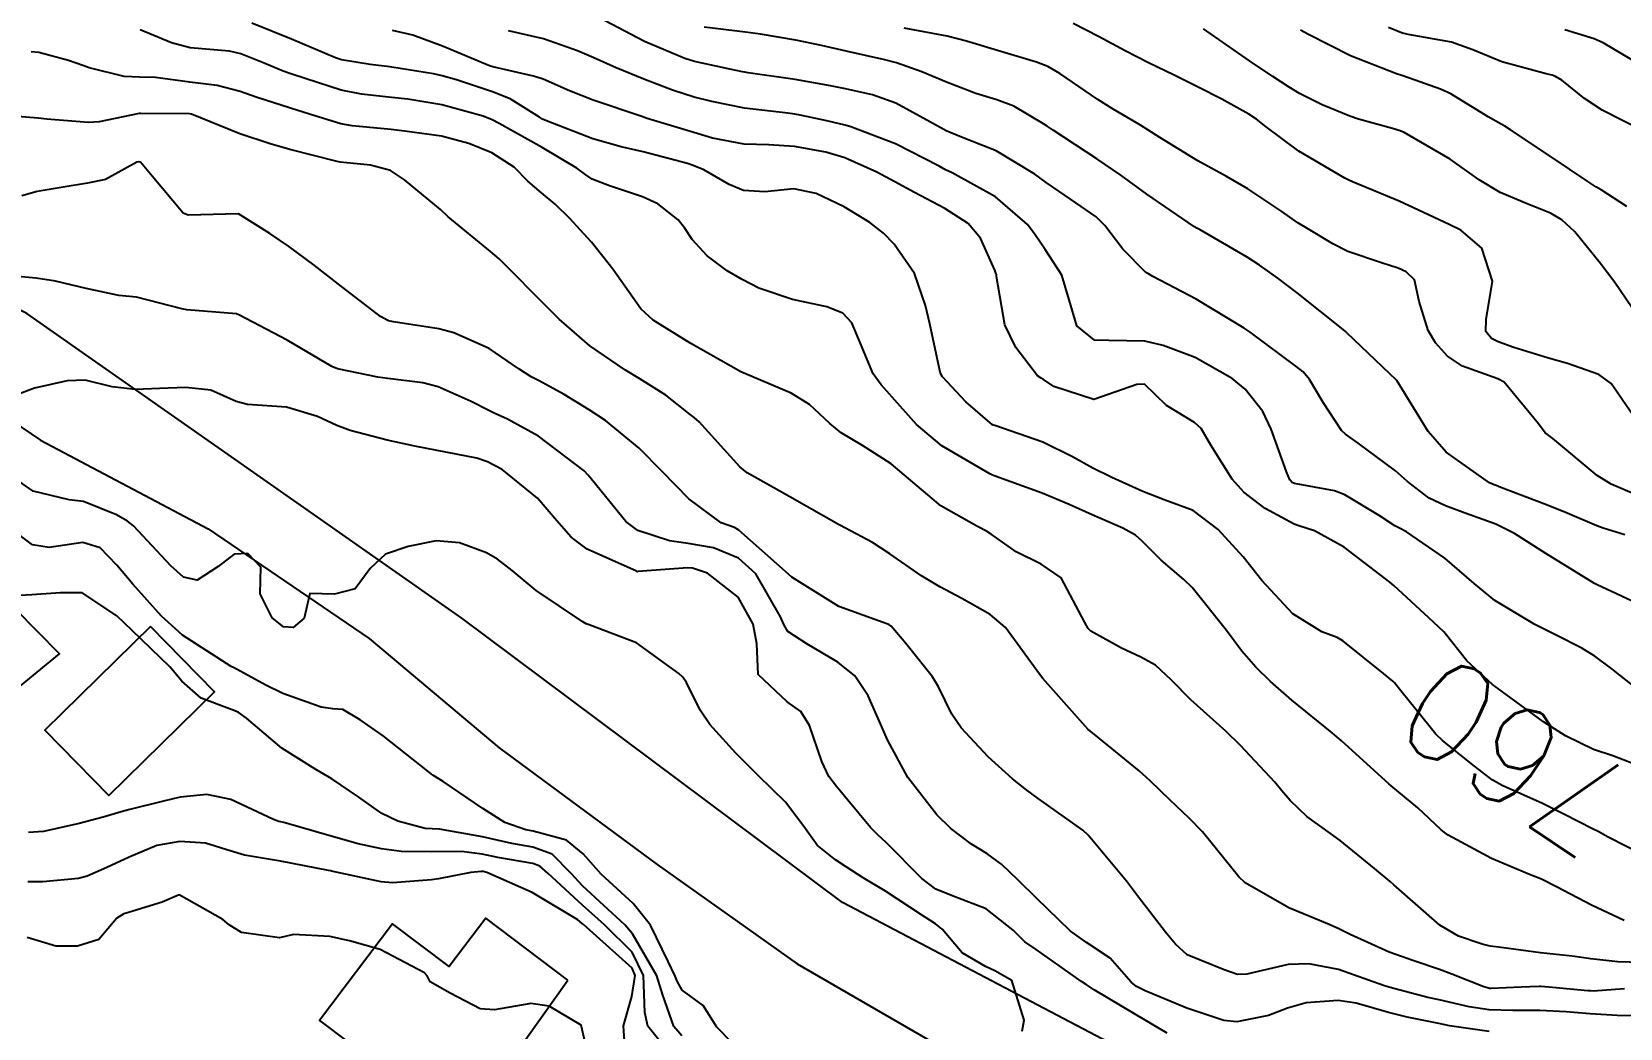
# Model space of a CAD drawing. Header units: metres. Extents: x 318500 to 325275, y 7408834 to 7428799.
# Drawn here: x 323299 to 323362, y 7421040.6 to 7421080.2 of the extents above; entities that cross this region are included whole.
import ezdxf
from ezdxf.enums import TextEntityAlignment as Align

# ---------------------------------------------------------------- set-up
doc = ezdxf.new("R2010")
doc.units = ezdxf.units.M
doc.header["$MEASUREMENT"] = 0
for name, color, linetype in [('Cotas', 45, 'Continuous'), ('Curvas de Nivel 1m', 11, 'Continuous'), ('Curvas de Nivel 5m', 15, 'Continuous'), ('Edificações', 30, 'Continuous'), ('Linha Férrea', 20, 'Continuous'), ('Vias Primárias', 230, 'Continuous'), ('Vias Secundárias', 230, 'Continuous')]:
    doc.layers.add(name, color=color, linetype=linetype)
doc.styles.add('Style-STANDARD', font='STANDARD.shx')

msp = doc.modelspace()

# ---------------------------------------------------------------- linework, layer by layer
at = {"layer": 'Curvas de Nivel 1m', "flags": 128}
for points, elevation in [([(323363.037, 7421057.337), (323361.104, 7421058.229), (323361.05, 7421058.258), (323361, 7421058.281), (323359.068, 7421059.471), (323357.819, 7421060.273), (323357.084, 7421060.636), (323355.871, 7421061.081), (323355.091, 7421061.363), (323354.444, 7421061.67), (323353.579, 7421062.333), (323353.106, 7421062.751), (323351.624, 7421063.854), (323351.128, 7421064.207), (323350.968, 7421064.362), (323350.237, 7421065.464), (323349.696, 7421066.382), (323349.45, 7421066.681), (323349.158, 7421066.915), (323347.342, 7421068.253), (323347.179, 7421068.37), (323347.106, 7421068.421), (323345.197, 7421069.568), (323343.49, 7421070.466), (323343.309, 7421070.566), (323343.212, 7421070.631), (323342.288, 7421071.551), (323341.577, 7421072.495), (323341.235, 7421072.831), (323340.222, 7421073.533), (323339.255, 7421074.2), (323338.804, 7421074.527), (323337.274, 7421075.456), (323335.835, 7421076.018), (323335.285, 7421076.245), (323334.668, 7421076.586), (323333.297, 7421077.343), (323332.366, 7421077.679), (323331.303, 7421077.915), (323330.701, 7421078.036), (323329.306, 7421078.279), (323327.44, 7421078.547), (323327.309, 7421078.567), (323327.211, 7421078.584), (323326.705, 7421078.689), (323325.314, 7421078.99), (323324.922, 7421079.11), (323323.326, 7421079.791), (323321.49, 7421080.758)], 763), ([(323362.817, 7421064.523), (323361.657, 7421066.225), (323361.163, 7421066.573), (323359.929, 7421067.01), (323359.17, 7421067.22), (323357.796, 7421067.651), (323357.176, 7421067.877), (323356.906, 7421068.013), (323356.694, 7421068.287), (323356.707, 7421068.767), (323356.948, 7421070.284), (323356.528, 7421071.596), (323355.7, 7421072.305), (323355.233, 7421072.533), (323354.011, 7421073.098), (323353.247, 7421073.456), (323351.4, 7421074.217), (323351.259, 7421074.282), (323351.1, 7421074.362), (323349.276, 7421075.435), (323347.976, 7421076.41), (323347.589, 7421076.711), (323347.295, 7421076.905), (323346.226, 7421077.506), (323345.305, 7421077.967), (323344.989, 7421078.127), (323344.335, 7421078.455), (323343.317, 7421078.939), (323342.388, 7421079.42), (323341.332, 7421079.985), (323340.323, 7421080.51)], 766), ([(323362.167, 7421044.914), (323360.879, 7421045.527), (323359.496, 7421046.251), (323358.894, 7421046.555), (323358.416, 7421046.746), (323356.906, 7421047.372), (323355.194, 7421048.306), (323355.033, 7421048.42), (323354.922, 7421048.519), (323353.99, 7421049.383), (323352.939, 7421050.259), (323352.847, 7421050.341), (323350.965, 7421052.051), (323350.591, 7421052.366), (323348.989, 7421053.652), (323348.146, 7421054.403), (323347.561, 7421054.967), (323347.012, 7421055.605), (323346.404, 7421056.426), (323345.045, 7421058.126), (323344.715, 7421058.445), (323343.809, 7421059.211), (323343.065, 7421059.966), (323342.802, 7421060.208), (323342.295, 7421060.482), (323341.078, 7421061.011), (323340.17, 7421061.422), (323339.09, 7421061.868), (323337.236, 7421062.548), (323337.101, 7421062.598), (323337.018, 7421062.634), (323335.117, 7421063.743), (323334.115, 7421064.59), (323333.141, 7421065.685), (323332.709, 7421066.17), (323332.395, 7421066.611), (323331.823, 7421067.967), (323331.547, 7421068.624), (323331.186, 7421069.015), (323330.56, 7421069.269), (323329.193, 7421069.548), (323327.863, 7421070.01), (323327.205, 7421070.341), (323326.611, 7421070.689), (323325.806, 7421071.291), (323325.222, 7421071.931), (323324.916, 7421072.403), (323324.661, 7421072.719), (323323.852, 7421073.344), (323323.243, 7421073.629), (323321.94, 7421074.063), (323321.254, 7421074.331), (323320.996, 7421074.503), (323320.64, 7421074.769), (323319.272, 7421075.578), (323317.559, 7421076.542), (323317.288, 7421076.684), (323316.93, 7421076.824), (323315.294, 7421077.281), (323313.938, 7421077.502), (323313.297, 7421077.572), (323312.108, 7421077.698), (323311.3, 7421077.855), (323309.913, 7421078.305), (323309.306, 7421078.509), (323309, 7421078.618), (323308.245, 7421078.936), (323307.315, 7421079.307), (323306.871, 7421079.403), (323305.318, 7421079.541), (323304.573, 7421079.736), (323303.329, 7421080.252)], 759), ([(323362.952, 7421050.973), (323361.725, 7421051.452), (323360.962, 7421051.706), (323359.84, 7421052.247), (323358.978, 7421052.8), (323357.146, 7421054.13), (323356.999, 7421054.246), (323356.952, 7421054.281), (323355.932, 7421055.219), (323355.072, 7421056.309), (323355.021, 7421056.369), (323354.41, 7421056.938), (323353.048, 7421058.195), (323352.877, 7421058.342), (323351.071, 7421059.733), (323349.889, 7421060.378), (323349.273, 7421060.578), (323349.083, 7421060.642), (323347.939, 7421061.258), (323347.095, 7421061.905), (323346.626, 7421062.425), (323345.778, 7421063.776), (323345.403, 7421064.437), (323345.132, 7421064.677), (323344.028, 7421065.346), (323343.147, 7421066.199), (323342.855, 7421066.182), (323341.141, 7421065.589), (323339.564, 7421066.098), (323339.149, 7421066.38), (323339.056, 7421066.428), (323338.907, 7421066.524), (323338.053, 7421067.651), (323337.619, 7421068.543), (323337.291, 7421070.467), (323337.281, 7421070.549), (323337.261, 7421070.6), (323337.212, 7421070.718), (323336.647, 7421071.981), (323336.156, 7421072.566), (323335.239, 7421073.165), (323334.036, 7421073.805), (323333.254, 7421074.221), (323332.541, 7421074.611), (323331.268, 7421075.179), (323330.516, 7421075.397), (323329.274, 7421075.625), (323328.255, 7421075.691), (323327.275, 7421075.712), (323326.026, 7421075.951), (323325.282, 7421076.175), (323323.429, 7421076.738), (323323.325, 7421076.774), (323323.29, 7421076.784), (323323.219, 7421076.813), (323321.297, 7421077.457), (323320.359, 7421077.832), (323319.305, 7421078.293), (323318.93, 7421078.42), (323317.31, 7421078.781), (323317.179, 7421078.821), (323315.322, 7421079.608), (323314.145, 7421080.041), (323313.33, 7421080.229)], 761), ([(323362.572, 7421054.206), (323361.683, 7421054.896), (323361.012, 7421055.404), (323360.496, 7421055.719), (323359.445, 7421056.254), (323359.023, 7421056.462), (323358.631, 7421056.658), (323357.04, 7421057.614), (323356.223, 7421058.292), (323355.065, 7421059.296), (323353.545, 7421060.333), (323353.236, 7421060.493), (323353.082, 7421060.579), (323352.453, 7421060.98), (323351.094, 7421061.803), (323350.686, 7421061.957), (323349.099, 7421062.258), (323349.005, 7421062.297), (323348.917, 7421062.393), (323348.78, 7421062.719), (323348.18, 7421064.404), (323347.841, 7421065.114), (323347.146, 7421066.002), (323346.634, 7421066.425), (323345.162, 7421067.25), (323343.895, 7421067.733), (323343.171, 7421067.903), (323341.737, 7421067.926), (323341.172, 7421067.947), (323340.471, 7421068.507), (323340.165, 7421069.541), (323339.872, 7421070.513), (323339.22, 7421071.537), (323338.822, 7421072.122), (323338.517, 7421072.531), (323337.246, 7421073.621), (323335.526, 7421074.576), (323335.262, 7421074.7), (323335.007, 7421074.839), (323333.277, 7421075.727), (323331.51, 7421076.403), (323331.288, 7421076.468), (323330.558, 7421076.641), (323329.503, 7421076.868), (323329.292, 7421076.907), (323329.015, 7421076.941), (323327.295, 7421077.146), (323326.001, 7421077.403), (323325.299, 7421077.578), (323324.434, 7421077.856), (323323.306, 7421078.295), (323322.208, 7421078.751), (323321.316, 7421079.137), (323320.666, 7421079.424), (323319.327, 7421079.894), (323317.934, 7421080.208)], 762), ([(323362.193, 7421060.213), (323361.34, 7421060.484), (323361.083, 7421060.579), (323359.915, 7421061.075), (323359.092, 7421061.413), (323357.281, 7421062.095), (323357.099, 7421062.17), (323357.019, 7421062.201), (323356.839, 7421062.284), (323355.118, 7421063.503), (323354.398, 7421064.321), (323353.16, 7421066.34), (323351.179, 7421068.229), (323351.109, 7421068.291), (323351.027, 7421068.362), (323349.201, 7421069.812), (323348.441, 7421070.402), (323347.719, 7421070.916), (323347.218, 7421071.231), (323345.355, 7421072.312), (323345.229, 7421072.382), (323345.193, 7421072.404), (323345.133, 7421072.441), (323343.249, 7421073.738), (323342.213, 7421074.486), (323341.269, 7421075.131), (323339.537, 7421076.267), (323339.289, 7421076.429), (323339.148, 7421076.522), (323337.976, 7421077.219), (323337.299, 7421077.475), (323336.465, 7421077.726), (323335.306, 7421078.181), (323334.33, 7421078.59), (323333.315, 7421078.946), (323332.856, 7421079.068), (323331.322, 7421079.409), (323330.341, 7421079.629), (323329.328, 7421079.841), (323327.922, 7421080.083), (323327.332, 7421080.161), (323325.687, 7421080.352)], 764), ([(323363.18, 7421068.21), (323361.799, 7421070.224), (323361.222, 7421071), (323360.22, 7421072.245), (323359.707, 7421072.716), (323359.247, 7421072.979), (323358.323, 7421073.346), (323357.255, 7421073.796), (323356.426, 7421074.298), (323355.272, 7421075.123), (323353.449, 7421076.176), (323353.289, 7421076.247), (323352.993, 7421076.343), (323351.64, 7421076.703), (323351.295, 7421076.823), (323350.201, 7421077.283), (323349.303, 7421077.723), (323348.884, 7421077.975), (323348.237, 7421078.406), (323347.319, 7421079.026), (323345.489, 7421080.288)], 767), ([(323362.276, 7421073.245), (323361.257, 7421073.899), (323361.048, 7421074.023), (323360.731, 7421074.238), (323359.274, 7421075.216), (323357.666, 7421076.284), (323357.437, 7421076.434), (323357.292, 7421076.513), (323356.786, 7421076.805), (323355.304, 7421077.707), (323354.89, 7421077.9), (323353.661, 7421078.335), (323353.312, 7421078.45), (323353.148, 7421078.507), (323351.323, 7421079.218), (323349.658, 7421080.064), (323349.338, 7421080.244)], 768), ([(323362.965, 7421076.213), (323361.302, 7421077.06), (323360.6, 7421077.532), (323359.705, 7421078.254), (323359.455, 7421078.4), (323359.313, 7421078.448), (323359.075, 7421078.502), (323357.32, 7421078.98), (323356.171, 7421079.458), (323355.332, 7421079.767), (323353.607, 7421080.065), (323353.337, 7421080.139), (323352.834, 7421080.348)], 769), ([(323362.851, 7421043.254), (323361.917, 7421043.281), (323360.852, 7421043.4), (323360.108, 7421043.496), (323358.854, 7421043.635), (323357.289, 7421043.842), (323356.856, 7421043.902), (323356.544, 7421043.971), (323355.604, 7421044.299), (323354.866, 7421044.728), (323353.045, 7421046.338), (323352.892, 7421046.465), (323352.269, 7421046.977), (323350.916, 7421048.092), (323350.532, 7421048.366), (323349.595, 7421049.048), (323348.933, 7421049.672), (323348.601, 7421050.059), (323348.318, 7421050.399), (323346.962, 7421051.865), (323346.373, 7421052.426), (323344.988, 7421053.668), (323344.224, 7421054.452), (323343.591, 7421055.046), (323343.009, 7421055.36), (323342.246, 7421055.715), (323341.019, 7421056.399), (323340.917, 7421056.501), (323340.788, 7421056.738), (323339.848, 7421058.512), (323339.055, 7421059.059), (323338.069, 7421059.544), (323337.067, 7421060.238), (323336.884, 7421060.369), (323336.499, 7421060.559), (323335.082, 7421061.374), (323333.625, 7421062.595), (323333.106, 7421063.028), (323331.977, 7421063.757), (323331.124, 7421064.258), (323330.679, 7421064.637), (323329.874, 7421065.385), (323329.142, 7421065.844), (323327.15, 7421066.68), (323325.167, 7421067.814), (323323.669, 7421068.733), (323323.187, 7421069.189), (323322.071, 7421070.751), (323321.221, 7421071.823), (323320.778, 7421072.32), (323320.369, 7421072.773), (323319.791, 7421073.334), (323319.245, 7421073.786), (323318.707, 7421074.253), (323318.159, 7421074.807), (323317.268, 7421075.376), (323316.357, 7421075.746), (323315.278, 7421076.03), (323313.918, 7421076.223), (323313.281, 7421076.294), (323311.733, 7421076.444), (323311.284, 7421076.528), (323310.043, 7421076.912), (323309.292, 7421077.15), (323307.931, 7421077.575), (323307.299, 7421077.803), (323306.379, 7421078.043), (323305.302, 7421078.176), (323303.942, 7421078.355), (323303.304, 7421078.378), (323302.691, 7421078.396), (323301.307, 7421078.75), (323301.099, 7421078.824), (323300.49, 7421079.042), (323299.314, 7421079.357), (323299.003, 7421079.375)], 758), ([(323362.19, 7421042.21), (323360.949, 7421042.118), (323360.838, 7421042.122), (323360.736, 7421042.129), (323359.326, 7421042.253), (323358.877, 7421042.296), (323358.84, 7421042.302), (323358.798, 7421042.303), (323358.085, 7421042.268), (323356.898, 7421042.22), (323356.839, 7421042.221), (323356.788, 7421042.229), (323356.61, 7421042.283), (323355.334, 7421042.792), (323354.847, 7421042.967), (323353.835, 7421043.31), (323352.853, 7421043.666), (323351.307, 7421044.356), (323350.863, 7421044.59), (323350.477, 7421044.755), (323348.875, 7421045.415), (323347.15, 7421046.416), (323346.893, 7421046.644), (323345.451, 7421048.435), (323344.925, 7421048.974), (323344.171, 7421049.69), (323343.379, 7421050.463), (323342.946, 7421050.848), (323341.152, 7421052.313), (323340.969, 7421052.456), (323340.922, 7421052.5), (323340.393, 7421053.089), (323339.126, 7421054.519), (323338.993, 7421054.694), (323337.644, 7421056.541), (323337.028, 7421057.056), (323335.916, 7421057.688), (323335.044, 7421058.157), (323334.317, 7421058.587), (323333.059, 7421059.463), (323332.367, 7421059.915), (323331.07, 7421060.6), (323331.05, 7421060.611), (323331.016, 7421060.631), (323329.086, 7421061.726), (323327.401, 7421062.677), (323327.103, 7421062.91), (323325.494, 7421064.705), (323325.293, 7421064.869), (323325.133, 7421064.994), (323324.171, 7421065.755), (323323.147, 7421066.411), (323322.568, 7421066.746), (323321.164, 7421067.711), (323319.938, 7421068.779), (323319.191, 7421069.524), (323317.923, 7421070.809), (323317.564, 7421071.166), (323317.216, 7421071.454), (323315.546, 7421072.837), (323315.234, 7421073.118), (323313.815, 7421074.298), (323313.257, 7421074.675), (323312.46, 7421074.882), (323311.262, 7421075.008), (323311.135, 7421075.028), (323309.269, 7421075.504), (323308.479, 7421075.725), (323307.278, 7421076.124), (323305.359, 7421076.908), (323305.289, 7421076.923), (323303.352, 7421076.936), (323303.289, 7421076.929), (323301.703, 7421076.605), (323301.283, 7421076.577), (323299.625, 7421076.714), (323299.285, 7421076.744), (323297.471, 7421076.895)], 757), ([(323362.824, 7421041.136), (323361.889, 7421041.149), (323360.825, 7421041.214), (323359.877, 7421041.296), (323358.826, 7421041.346), (323357.753, 7421041.344), (323356.826, 7421041.367), (323356.025, 7421041.489), (323354.832, 7421041.764), (323354.383, 7421041.866), (323352.839, 7421042.267), (323352.626, 7421042.342), (323350.846, 7421042.977), (323349.665, 7421043.195), (323348.848, 7421043.172), (323347.213, 7421042.784), (323346.843, 7421042.77), (323346.318, 7421042.953), (323344.851, 7421043.557), (323344.385, 7421043.977), (323343.99, 7421044.453), (323342.881, 7421045.901), (323342.437, 7421046.477), (323340.917, 7421048.305), (323340.704, 7421048.502), (323338.932, 7421049.762), (323338.487, 7421050.081), (323337.917, 7421050.535), (323336.953, 7421051.416), (323335.881, 7421052.566), (323335.513, 7421053.109), (323334.986, 7421054.187), (323334.745, 7421054.582), (323333.693, 7421055.91), (323333.107, 7421056.599), (323333.021, 7421056.657), (323332.936, 7421056.686), (323331.031, 7421057.374), (323329.163, 7421058.543), (323329.05, 7421058.644), (323329.033, 7421058.66), (323327.067, 7421060.403), (323326.89, 7421060.504), (323326.372, 7421060.69), (323325.084, 7421061.646), (323324.031, 7421062.726), (323323.114, 7421063.662), (323321.782, 7421064.753), (323321.134, 7421065.18), (323320.146, 7421065.781), (323319.145, 7421066.327), (323318.839, 7421066.487), (323318.349, 7421066.802), (323317.162, 7421067.606), (323315.773, 7421068.232), (323315.173, 7421068.396), (323313.374, 7421068.671), (323313.178, 7421068.712), (323312.86, 7421068.875), (323311.199, 7421070.161), (323310.231, 7421070.91), (323309.217, 7421071.668), (323308.467, 7421072.176), (323307.23, 7421072.95), (323305.229, 7421072.897), (323305.029, 7421072.982), (323303.802, 7421074.445), (323303.341, 7421074.999), (323303.26, 7421075.018), (323303.244, 7421075.016), (323303.192, 7421075.001), (323301.956, 7421074.312), (323301.247, 7421074.164), (323300.273, 7421074.016), (323299.242, 7421073.835), (323298.642, 7421073.663)], 756), ([(323344.049, 7421040.451), (323342.821, 7421041.177), (323341.161, 7421042.17), (323340.838, 7421042.371), (323340.66, 7421042.502), (323338.852, 7421043.762), (323338.404, 7421044.076), (323337.944, 7421044.534), (323336.872, 7421045.375), (323335.566, 7421045.883), (323334.884, 7421046.159), (323334.327, 7421046.586), (323332.904, 7421048.017), (323332.599, 7421048.297), (323332.289, 7421048.609), (323330.934, 7421050.236), (323330.64, 7421050.634), (323330.36, 7421051.227), (323329.87, 7421052.647), (323329.531, 7421053.207), (323328.979, 7421053.595), (323327.829, 7421054.672), (323327.782, 7421055.899), (323327.631, 7421056.674), (323327.036, 7421057.75), (323325.824, 7421058.698), (323325.235, 7421058.89), (323325.052, 7421058.907), (323323.067, 7421058.757), (323323.05, 7421058.756), (323323.012, 7421058.778), (323321.059, 7421059.646), (323320.415, 7421060.121), (323319.856, 7421060.778), (323319.083, 7421061.672), (323317.689, 7421062.811), (323317.105, 7421063.12), (323316.676, 7421063.254), (323315.111, 7421063.564), (323314.225, 7421063.741), (323313.117, 7421063.977), (323311.663, 7421064.351), (323311.125, 7421064.554), (323310.362, 7421064.908), (323309.134, 7421065.288), (323307.582, 7421065.391), (323307.136, 7421065.51), (323306.138, 7421065.963), (323305.141, 7421066.057), (323304.102, 7421066.029), (323303.14, 7421065.989), (323302.214, 7421066.087), (323301.143, 7421066.355), (323300.434, 7421066.332), (323299.14, 7421066.033), (323298.434, 7421065.77)], 754), ([(323338.298, 7421040.528), (323338.385, 7421040.958), (323337.891, 7421042.534), (323337.219, 7421042.92), (323336.845, 7421043.09), (323335.918, 7421043.631), (323335.134, 7421044.576), (323334.863, 7421044.786), (323334.314, 7421045.14), (323332.882, 7421046.074), (323332.002, 7421046.613), (323331.321, 7421047.051), (323330.897, 7421047.329), (323330.17, 7421047.908), (323329.643, 7421048.649), (323328.924, 7421049.611), (323327.836, 7421050.671), (323326.953, 7421051.56), (323325.922, 7421052.696), (323325.531, 7421053.257), (323324.986, 7421054.354), (323324.852, 7421054.576), (323324.69, 7421054.715), (323323.008, 7421055.931), (323321.129, 7421056.648), (323321.019, 7421056.684), (323320.887, 7421056.762), (323319.038, 7421058.012), (323318.084, 7421058.804), (323317.499, 7421059.257), (323317.057, 7421059.501), (323315.992, 7421059.9), (323315.061, 7421059.978), (323313.962, 7421059.76), (323313.056, 7421059.448), (323312.454, 7421058.879), (323311.849, 7421058.077), (323311.034, 7421057.857), (323310.052, 7421057.892), (323309.826, 7421056.912), (323309.391, 7421056.54), (323309.015, 7421056.567), (323308.562, 7421056.927), (323308.092, 7421057.876), (323308.117, 7421058.934), (323307.597, 7421059.483), (323307.055, 7421059.449), (323306.422, 7421058.959), (323305.591, 7421058.422), (323305.043, 7421058.537), (323304.547, 7421058.985), (323303.066, 7421060.569), (323302.826, 7421060.762), (323302.397, 7421061.01), (323301.078, 7421061.537), (323300.509, 7421061.608), (323299.083, 7421061.956), (323297.458, 7421063.076)], 753), ([(323326.801, 7421040.069), (323326.193, 7421040.689), (323325.66, 7421041.539), (323324.824, 7421042.152), (323324.621, 7421042.506), (323324.539, 7421042.714), (323324.263, 7421043.295), (323323.566, 7421044.729), (323322.873, 7421045.594), (323321.613, 7421046.753), (323320.898, 7421047.558), (323320.231, 7421048.098), (323318.907, 7421048.459), (323318.623, 7421048.51), (323317.793, 7421048.807), (323316.918, 7421049.362), (323315.342, 7421050.428), (323314.938, 7421050.685), (323314.731, 7421050.843), (323312.961, 7421052.24), (323312.051, 7421052.884), (323311.362, 7421053.282), (323310.974, 7421053.314), (323310.505, 7421053.374), (323308.98, 7421053.925), (323308.311, 7421054.258), (323307.035, 7421054.949), (323306.99, 7421054.972), (323306.943, 7421054.999), (323305.009, 7421056.24), (323304.178, 7421056.988), (323303.039, 7421058.261), (323302.407, 7421059.01), (323301.743, 7421059.706), (323301.059, 7421059.91), (323299.726, 7421059.72), (323299.058, 7421059.824), (323297.382, 7421061.077)], 752), ([(323324.804, 7421040.336), (323324.492, 7421040.715), (323324.053, 7421041.952), (323323.821, 7421042.725), (323322.855, 7421044.391), (323322.542, 7421044.743), (323320.883, 7421046.279), (323320.434, 7421046.767), (323319.669, 7421047.55), (323318.9, 7421047.824), (323318.072, 7421047.973), (323316.904, 7421048.236), (323315.204, 7421048.54), (323314.907, 7421048.558), (323314.635, 7421048.571), (323313.55, 7421048.86), (323312.914, 7421049.163), (323311.998, 7421049.809), (323310.934, 7421050.533), (323310.295, 7421050.906), (323308.953, 7421051.756), (323307.548, 7421052.941), (323307.209, 7421053.183), (323306.973, 7421053.277), (323305.743, 7421053.734), (323304.984, 7421054.418), (323304.505, 7421054.985), (323303.011, 7421056.416), (323302.401, 7421057.009), (323301.033, 7421057.914), (323300.164, 7421057.912), (323299.032, 7421057.837), (323298.306, 7421057.792)], 751), ([(323322.616, 7421038.908), (323322.491, 7421040.743), (323322.822, 7421041.901), (323322.954, 7421042.738), (323322.834, 7421043.021), (323320.907, 7421044.76), (323320.861, 7421044.803), (323320.681, 7421044.944), (323318.878, 7421046.021), (323317.073, 7421046.817), (323316.924, 7421046.854), (323316.89, 7421046.86), (323316.846, 7421046.865), (323316.446, 7421046.824), (323315.158, 7421046.565), (323314.885, 7421046.525), (323313.332, 7421046.415), (323312.884, 7421046.455), (323310.913, 7421046.876), (323310.89, 7421046.881), (323310.802, 7421046.901), (323308.893, 7421047.265), (323307.466, 7421047.512), (323306.897, 7421047.682), (323305.922, 7421047.987), (323304.901, 7421048.056), (323303.995, 7421047.893), (323302.894, 7421047.427), (323302.002, 7421047.013), (323301.23, 7421046.68), (323300.883, 7421046.586), (323299.473, 7421046.452), (323298.881, 7421046.448)], 749), ([(323321.281, 7421038.755), (323320.81, 7421040.76), (323319.551, 7421041.512), (323318.818, 7421041.623), (323317.378, 7421041.374), (323316.816, 7421041.411), (323315.621, 7421042.033), (323314.826, 7421042.481), (323314.711, 7421042.724), (323314.601, 7421042.843), (323312.844, 7421043.77), (323311.631, 7421044.105), (323310.851, 7421044.278), (323309.411, 7421044.356), (323308.85, 7421044.233), (323307.351, 7421044.444), (323306.857, 7421044.745), (323306.602, 7421044.953), (323304.874, 7421045.931), (323304.208, 7421045.642), (323302.863, 7421045.229), (323302.682, 7421045.183), (323302.408, 7421045.007), (323301.695, 7421044.169), (323300.843, 7421043.898), (323299.985, 7421043.897), (323298.848, 7421044.246)], 748)]:
    msp.add_lwpolyline(points, dxfattribs=dict(at, elevation=elevation))
at = {"layer": 'Curvas de Nivel 5m', "flags": 128}
for points, elevation in [([(323362.91, 7421047.528), (323361.534, 7421048.221), (323361.139, 7421048.443), (323360.923, 7421048.557), (323359.805, 7421049.123), (323358.933, 7421049.561), (323357.341, 7421050.276), (323356.943, 7421050.499), (323356.113, 7421051.132), (323354.966, 7421052.06), (323354.703, 7421052.314), (323353.369, 7421053.959), (323353.071, 7421054.339), (323353.039, 7421054.378), (323353.001, 7421054.415), (323352.627, 7421054.721), (323351.017, 7421056.012), (323350.794, 7421056.139), (323350.18, 7421056.373), (323349.03, 7421057.077), (323347.808, 7421058.409), (323347.064, 7421059.339), (323346.076, 7421060.43), (323345.081, 7421061.185), (323343.937, 7421061.608), (323343.092, 7421061.93), (323341.857, 7421062.489), (323341.105, 7421062.86), (323340.304, 7421063.316), (323339.121, 7421063.898), (323337.215, 7421064.549), (323337.15, 7421064.57), (323337.13, 7421064.581), (323336.064, 7421065.491), (323335.149, 7421066.481), (323335.087, 7421066.581), (323335.056, 7421066.676), (323334.642, 7421068.585), (323334.466, 7421069.313), (323334.031, 7421070.592), (323333.222, 7421071.753), (323332.801, 7421072.182), (323332.258, 7421072.615), (323331.239, 7421073.228), (323330.132, 7421073.762), (323329.249, 7421073.94), (323328.098, 7421073.82), (323327.248, 7421073.882), (323326.682, 7421074.119), (323325.677, 7421074.704), (323325.262, 7421074.876), (323325.032, 7421074.945), (323323.27, 7421075.413), (323322.407, 7421075.615), (323321.278, 7421075.929), (323319.439, 7421076.637), (323319.289, 7421076.71), (323319.164, 7421076.792), (323318.005, 7421077.517), (323317.3, 7421077.794), (323315.876, 7421078.263), (323315.306, 7421078.433), (323314.962, 7421078.501), (323313.309, 7421078.77), (323313.224, 7421078.786), (323312.443, 7421078.883), (323311.313, 7421079.068), (323311.076, 7421079.14), (323309.324, 7421079.881), (323307.758, 7421080.519)], 760), ([(323362.681, 7421061.792), (323361.657, 7421062.222), (323361.105, 7421062.565), (323359.338, 7421064.045), (323359.129, 7421064.198), (323359.043, 7421064.261), (323358.778, 7421064.621), (323357.419, 7421066.277), (323357.161, 7421066.409), (323355.768, 7421066.903), (323355.17, 7421067.3), (323354.69, 7421067.832), (323354.404, 7421068.322), (323354.049, 7421069.476), (323353.856, 7421070.33), (323353.528, 7421070.65), (323353.215, 7421070.792), (323352.556, 7421071.007), (323351.221, 7421071.454), (323350.616, 7421071.761), (323349.585, 7421072.385), (323349.233, 7421072.602), (323348.597, 7421073.042), (323347.253, 7421073.938), (323346.405, 7421074.429), (323345.269, 7421075.053), (323343.767, 7421075.979), (323343.287, 7421076.283), (323342.993, 7421076.474), (323341.915, 7421077.11), (323341.3, 7421077.487), (323339.793, 7421078.515), (323339.314, 7421078.797), (323338.87, 7421078.973), (323337.323, 7421079.433), (323336.098, 7421079.799), (323335.331, 7421079.998), (323333.618, 7421080.315)], 765), ([(323362.479, 7421079.068), (323361.335, 7421079.733), (323360.988, 7421079.889), (323359.826, 7421080.253)], 770), ([(323356.814, 7421040.514), (323355.251, 7421040.738), (323354.818, 7421040.824), (323353.568, 7421041.075), (323352.824, 7421041.27), (323351.549, 7421041.633), (323350.831, 7421041.739), (323349.557, 7421041.651), (323348.826, 7421041.436), (323348.071, 7421041.152), (323346.817, 7421040.901), (323346.296, 7421040.947), (323344.825, 7421041.434), (323343.177, 7421042.123), (323342.837, 7421042.294), (323342.625, 7421042.473), (323341.787, 7421043.423), (323340.855, 7421044.049), (323340.207, 7421044.507), (323338.879, 7421045.795), (323338.127, 7421046.531), (323337.496, 7421047.138), (323336.9, 7421047.57), (323336.289, 7421047.944), (323335.48, 7421048.571), (323334.918, 7421049.115), (323333.771, 7421050.592), (323332.962, 7421052.087), (323332.734, 7421052.604), (323332.197, 7421053.826), (323331.672, 7421054.62), (323330.998, 7421055.16), (323329.763, 7421055.894), (323329.016, 7421056.387), (323328.855, 7421056.662), (323328.721, 7421056.967), (323327.744, 7421058.673), (323327.056, 7421059.297), (323326.064, 7421059.699), (323325.062, 7421059.88), (323324.324, 7421059.982), (323323.067, 7421060.395), (323322.581, 7421060.745), (323321.097, 7421062.59), (323320.932, 7421062.763), (323319.12, 7421064.138), (323317.894, 7421064.809), (323317.362, 7421065.046), (323317.133, 7421065.163), (323316.454, 7421065.51), (323315.143, 7421066.09), (323314.543, 7421066.248), (323313.146, 7421066.421), (323312.747, 7421066.477), (323311.149, 7421066.807), (323310.928, 7421066.902), (323309.165, 7421067.945), (323307.238, 7421068.949), (323307.18, 7421068.977), (323307.147, 7421068.984), (323305.182, 7421069.142), (323304.983, 7421069.182), (323303.19, 7421069.643), (323302.49, 7421069.711), (323301.194, 7421069.988), (323299.97, 7421070.277), (323299.2, 7421070.405), (323297.745, 7421070.532)], 755), ([(323324.785, 7421039.074), (323323.462, 7421040.73), (323323.345, 7421041.262), (323323.293, 7421042.733), (323322.844, 7421043.654), (323321.736, 7421044.751), (323320.871, 7421045.525), (323319.51, 7421046.781), (323319.175, 7421047.068), (323318.894, 7421047.173), (323317.507, 7421047.421), (323316.897, 7421047.547), (323316.068, 7421047.658), (323314.898, 7421047.646), (323313.689, 7421047.649), (323312.899, 7421047.755), (323311.98, 7421047.963), (323310.904, 7421048.267), (323309.027, 7421048.801), (323308.909, 7421048.826), (323308.832, 7421048.844), (323308.611, 7421048.924), (323306.922, 7421049.722), (323305.972, 7421049.916), (323304.922, 7421049.811), (323304.252, 7421049.654), (323302.915, 7421049.323), (323302.664, 7421049.254), (323301.865, 7421049.016), (323300.907, 7421048.771), (323299.498, 7421048.45), (323298.904, 7421048.407)], 750)]:
    msp.add_lwpolyline(points, dxfattribs=dict(at, elevation=elevation))
at = {"layer": 'Edificações'}
for points in [[(323298.383, 7421057.272), (323294.856, 7421054.382), (323296.428, 7421052.463), (323300.128, 7421055.494)], [(323303.742, 7421056.583), (323299.544, 7421052.474), (323302.083, 7421049.88), (323306.281, 7421053.988)], [(323320.292, 7421042.551), (323317.033, 7421045.008), (323315.588, 7421043.092), (323313.337, 7421044.788), (323310.442, 7421040.949), (323316.11, 7421036.675)]]:
    msp.add_lwpolyline(points, close=True, dxfattribs=at)
at = {"layer": 'Linha Férrea'}
for points in [[(322143.825, 7422393.254, 0.177055), (322348.62, 7422102.056), (322434.806, 7422041.149, -0.110991), (322629.993, 7421830.678), (322682.61, 7421743.599), (322746.773, 7421641.593), (322762.264, 7421616.034), (322784.09, 7421580.598, 0.089131), (322895.412, 7421449.131), (322994.737, 7421367.338, -0.08158), (323134.171, 7421212.836), (323192.504, 7421114.159, 0.09806), (323348.116, 7420944.919), (323507.932, 7420825.984), (323699.619, 7420681.705), (323733.067, 7420655.668, -0.104587), (323843.705, 7420529.863, -0.339852), (323771.4, 7420065.587)], [(323771.4, 7420065.587, 0.339852), (323843.705, 7420529.863, 0.104587), (323733.067, 7420655.668), (323699.619, 7420681.705), (323507.932, 7420825.984), (323348.116, 7420944.919, -0.09806), (323192.504, 7421114.159), (323134.171, 7421212.836, 0.08158), (322994.737, 7421367.338), (322895.412, 7421449.131, -0.089131), (322784.09, 7421580.598), (322762.264, 7421616.034), (322746.773, 7421641.593), (322682.61, 7421743.599), (322629.993, 7421830.678, 0.110991), (322434.806, 7422041.149), (322348.62, 7422102.056, -0.177055), (322143.825, 7422393.254)], [(322140.246, 7422392.292, 0.177815), (322346.493, 7422099.021), (322440.925, 7422031.999, -0.098061), (322613.888, 7421848.216), (322683.948, 7421733.892), (322746.506, 7421634.335), (322780.475, 7421578.692, 0.094269), (322901.272, 7421438.87), (322999.189, 7421358.366, -0.08072), (323136.386, 7421201.409), (323184.599, 7421119.369, 0.102464), (323355.759, 7420933.913), (323510.091, 7420819.318), (323694.288, 7420680.697, -0.007988), (323738.117, 7420646.682, -0.098634), (323840.146, 7420527.887, -0.339824), (323768.602, 7420068.543)], [(323768.602, 7420068.543, 0.339824), (323840.146, 7420527.887, 0.098634), (323738.117, 7420646.682, 0.007988), (323694.288, 7420680.697), (323510.091, 7420819.318), (323355.759, 7420933.913, -0.102464), (323184.599, 7421119.369), (323136.386, 7421201.409, 0.08072), (322999.189, 7421358.366), (322901.272, 7421438.87, -0.094269), (322780.475, 7421578.692), (322746.506, 7421634.335), (322683.948, 7421733.892), (322613.888, 7421848.216, 0.098061), (322440.925, 7422031.999), (322346.493, 7422099.021, -0.177815), (322140.246, 7422392.292)]]:
    msp.add_lwpolyline(points, format="xyb", dxfattribs=at)
at = {"layer": 'Vias Primárias'}
for points in [[(323715.644, 7420145.548, 0), (323709.04, 7420132.939)], [(323831.088, 7420001.787, 0), (323833.844, 7420008.443, 0.220888)], [(323205.069, 7420933.766, 0), (323207.298, 7420931.929, 0.020742), (323210.311, 7420929.649), (323213.335, 7420928.865), (323214.564, 7420929.479), (323216.061, 7420926.782), (323213.869, 7420925.313), (323213.871, 7420924.556), (323218.068, 7420917.639), (323222.108, 7420910.972), (323227.38, 7420903.131), (323230.217, 7420898.982, 0.38291), (323236.446, 7420897.46), (323249.502, 7420903.926), (323257.59, 7420907.836)]]:
    msp.add_lwpolyline(points, format="xyb", dxfattribs=at)
at = {"layer": 'Vias Secundárias'}
for points in [[(323362.942, 7421038.985), (323355.343, 7421038.442), (323349.508, 7421038.306), (323345.562, 7421038.718), (323341.491, 7421040.21), (323331.178, 7421045.635), (323316.081, 7421056.907), (323298.836, 7421068.994), (323290.287, 7421073.199), (323281.455, 7421077.687), (323270.721, 7421086.115)], [(323272.357, 7421081.363), (323279.007, 7421075.937), (323286.47, 7421071.461), (323294.767, 7421067.096), (323299.381, 7421063.977), (323306.03, 7421060.45), (323312.408, 7421056.11), (323317.565, 7421051.769), (323323.823, 7421047.135), (323329.387, 7421043.202), (323334.551, 7421040.209), (323339.844, 7421037.496), (323344.482, 7421035.857), (323350.317, 7421035.179), (323363.357, 7421036.132)]]:
    msp.add_lwpolyline(points, dxfattribs=at)

# ---------------------------------------------------------------- texts
at = {"layer": 'Cotas', "style": 'Style-STANDARD'}
msp.add_text('760', height=4, rotation=146.2577, dxfattribs=at).set_placement((323357.835, 7421051.42, 760), align=Align.MIDDLE_CENTER)

doc.saveas('drawing.dxf')
